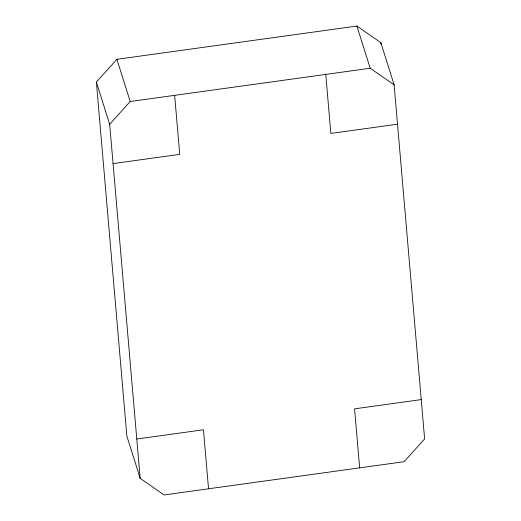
<?xml version="1.0" encoding="UTF-8"?>
<svg xmlns="http://www.w3.org/2000/svg" width="521" height="521" viewBox="0 0 521 521"><rect width="100%" height="100%" fill="white"/><g stroke="black" fill="none" stroke-linecap="round" stroke-linejoin="round"><path stroke-width="0.78" d="M96.372 82.058L116.899 59.303L356.905 26.05L380.825 42.644L394.13 84.845L424.628 438.942L404.101 461.697L164.095 494.95L140.175 478.356L126.87 436.155L96.372 82.058L109.677 124.259L140.175 478.356M109.677 124.259L130.204 101.504L370.21 68.251L394.13 84.845M113.07 163.601L179.738 154.366L174.652 95.343M397.516 124.187L330.848 133.428L325.768 74.405M136.789 439.014L203.457 429.773L208.537 488.789M421.235 399.6L354.573 408.835L359.653 467.851M356.905 26.05L370.21 68.251M116.899 59.303L130.204 101.504M380.825 42.644L380.962 44.265"/></g></svg>
